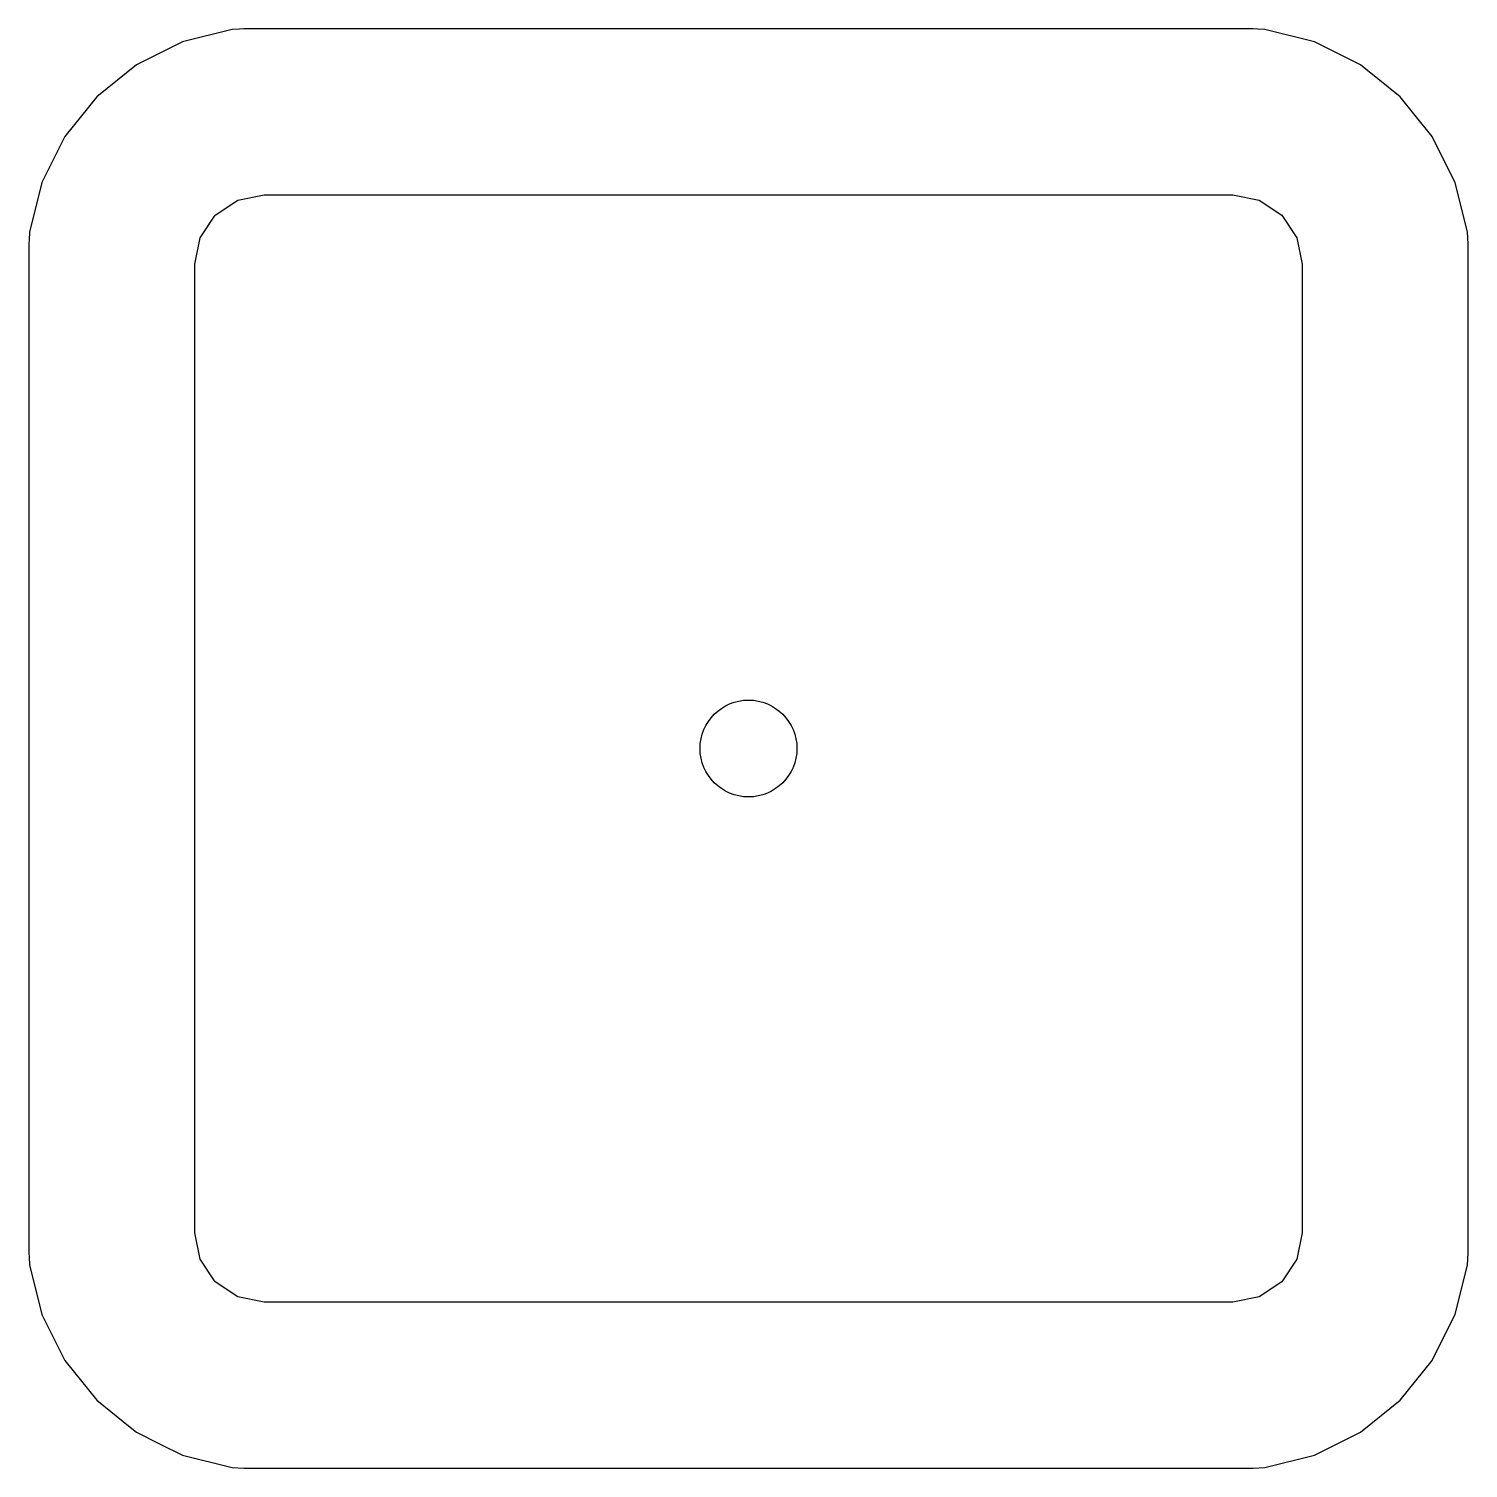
# Model space of a CAD drawing. Extents: x 70.6 to 149.6, y -117.6 to -52.5.
# Drawn here: x 124.49 to 129.69, y -93.65 to -88.45 of the extents above; entities that cross this region are included whole.
import ezdxf

# ---------------------------------------------------------------- set-up
doc = ezdxf.new("R2010")
doc.units = 0
doc.layers.add('BLACK', color=7, linetype='CONTINUOUS')

msp = doc.modelspace()

# ---------------------------------------------------------------- linework, layer by layer
at = {"layer": 'BLACK', "linetype": 'CONTINUOUS'}
for p, q in [((125.222846, -88.453486), (125.043318, -88.498133)), ((125.249109, -88.451705), (125.222846, -88.453486)), ((125.264386, -88.45067), (125.249109, -88.451705)), ((128.912294, -88.45067), (125.264386, -88.45067)), ((128.928306, -88.451755), (128.912294, -88.45067)), ((128.953833, -88.453486), (128.928306, -88.451755)), ((129.133361, -88.498133), (128.953833, -88.453486)), ((125.043318, -88.498133), (124.877588, -88.580326)), ((129.299091, -88.580326), (129.133361, -88.498133)), ((124.877588, -88.580326), (124.7334, -88.69623)), ((129.319442, -88.596685), (129.299091, -88.580326)), ((129.44328, -88.69623), (129.319442, -88.596685)), ((124.7334, -88.69623), (124.617496, -88.840418)), ((129.497756, -88.764001), (129.44328, -88.69623)), ((129.559183, -88.840418), (129.497756, -88.764001)), ((124.617496, -88.840418), (124.535303, -89.006148)), ((129.589135, -88.90081), (129.559183, -88.840418)), ((129.641376, -89.006146), (129.589135, -88.90081)), ((124.535303, -89.006148), (124.490656, -89.185676)), ((129.641377, -89.006149), (129.641376, -89.006146)), ((129.686023, -89.185675), (129.641377, -89.006149)), ((125.161563, -89.124393), (125.242669, -89.0702)), ((125.242669, -89.0702), (125.33834, -89.05117)), ((125.33834, -89.05117), (128.83834, -89.05117)), ((128.83834, -89.05117), (128.934011, -89.0702)), ((128.934011, -89.0702), (129.015117, -89.124393)), ((125.10737, -89.205499), (125.161563, -89.124393)), ((129.015117, -89.124393), (129.06931, -89.205499)), ((124.490656, -89.185676), (124.48879, -89.213204)), ((129.68884, -89.227216), (129.686023, -89.185675)), ((124.48879, -89.213204), (124.48784, -89.227216)), ((124.48784, -89.227216), (124.48784, -92.875124)), ((125.08834, -89.30117), (125.10737, -89.205499)), ((129.06931, -89.205499), (129.08834, -89.30117)), ((129.68884, -90.893925), (129.68884, -89.227216)), ((125.08834, -92.80117), (125.08834, -89.30117)), ((129.08834, -89.30117), (129.08834, -92.80117)), ((129.68884, -92.875124), (129.68884, -90.893925)), ((125.10737, -92.896841), (125.08834, -92.80117)), ((129.08834, -92.80117), (129.06931, -92.896841)), ((124.48784, -92.875124), (124.488773, -92.888878)), ((124.488773, -92.888878), (124.490656, -92.916663)), ((129.686023, -92.916665), (129.68884, -92.875124)), ((124.490656, -92.916663), (124.535303, -93.096191)), ((125.161563, -92.977947), (125.10737, -92.896841)), ((129.06931, -92.896841), (129.015117, -92.977947)), ((129.641377, -93.096191), (129.686023, -92.916665)), ((125.242669, -93.03214), (125.161563, -92.977947)), ((129.015117, -92.977947), (128.934011, -93.03214)), ((125.33834, -93.05117), (125.242669, -93.03214)), ((128.934011, -93.03214), (128.83834, -93.05117)), ((124.535303, -93.096191), (124.617496, -93.261921)), ((128.83834, -93.05117), (125.33834, -93.05117)), ((129.589137, -93.201525), (129.641376, -93.096193)), ((129.641375, -93.096193), (129.641377, -93.096191)), ((129.641376, -93.096193), (129.641375, -93.096193)), ((129.559183, -93.261921), (129.589136, -93.201527)), ((129.589136, -93.201527), (129.589137, -93.201525)), ((124.617496, -93.261921), (124.617498, -93.261923)), ((124.617498, -93.261923), (124.7334, -93.40611)), ((129.44328, -93.40611), (129.559182, -93.261923)), ((129.559182, -93.261923), (129.559183, -93.261921)), ((124.7334, -93.40611), (124.853941, -93.503005)), ((129.299093, -93.522012), (129.44328, -93.40611)), ((124.853941, -93.503005), (124.877588, -93.522013)), ((124.877588, -93.522013), (124.960453, -93.563109)), ((124.960453, -93.563109), (125.043319, -93.604207)), ((129.133361, -93.604207), (129.299093, -93.522012)), ((125.043319, -93.604207), (125.222845, -93.648853)), ((128.953835, -93.648853), (129.133361, -93.604207)), ((125.222845, -93.648853), (125.264386, -93.65167)), ((125.264386, -93.65167), (125.264394, -93.65167)), ((125.264394, -93.65167), (128.912286, -93.65167)), ((128.912286, -93.65167), (128.912294, -93.65167)), ((128.912294, -93.65167), (128.953835, -93.648853))]:
    msp.add_line(p, q, dxfattribs=at)
at = {"layer": 'BLACK'}
msp.add_circle((127.08834, -91.05117), 0.175, dxfattribs=at)
msp.add_circle((127.08834, -91.05117), 0.175, dxfattribs=at)
at = {"layer": 'WHITE'}
msp.add_circle((127.08834, -91.05117), 0.175, dxfattribs=at)

doc.saveas('drawing.dxf')
